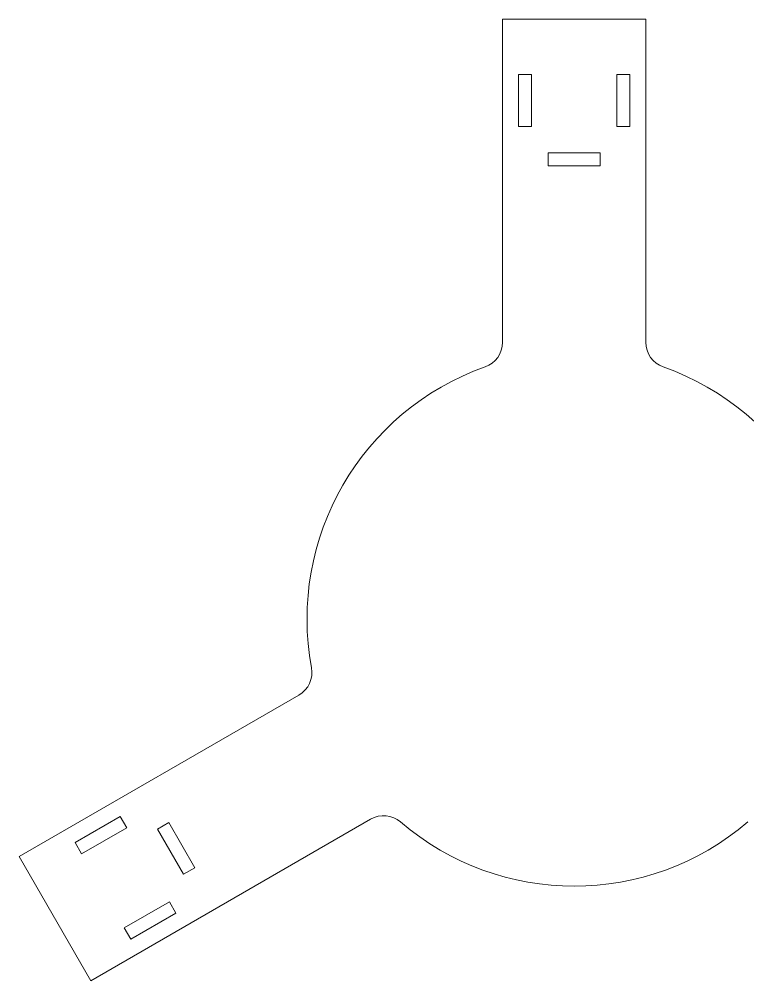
# Model space of a CAD drawing. Header units: inches. Extents: x 0.8 to 31.8, y 0.7 to 19.6.
# Drawn here: x 0.82 to 14.79, y 0.68 to 19.12 of the extents above; entities that cross this region are included whole.
import ezdxf

# ---------------------------------------------------------------- set-up
doc = ezdxf.new("R2010")
doc.units = ezdxf.units.IN
doc.header["$MEASUREMENT"] = 0

msp = doc.modelspace()

# ---------------------------------------------------------------- linework, layer by layer
at = {"color": 7, "linetype": 'Continuous', "lineweight": 15}
for p, q in [((10.089, 19.118), (12.839, 19.118)), ((10.089, 12.921), (10.089, 19.118)), ((12.839, 19.118), (12.839, 12.921)), ((10.394, 17.058), (10.394, 18.058)), ((10.394, 18.058), (10.644, 18.058)), ((10.644, 18.058), (10.644, 17.058)), ((12.284, 18.058), (12.534, 18.058)), ((12.284, 17.058), (12.284, 18.058)), ((12.534, 18.058), (12.534, 17.058)), ((10.644, 17.058), (10.394, 17.058)), ((12.534, 17.058), (12.284, 17.058)), ((10.964, 16.558), (11.964, 16.558)), ((10.964, 16.308), (10.964, 16.558)), ((11.964, 16.558), (11.964, 16.308)), ((11.964, 16.308), (10.964, 16.308)), ((0.817, 3.058), (6.184, 6.157)), ((1.888, 3.329), (2.754, 3.829)), ((7.559, 3.775), (2.192, 0.677)), ((2.754, 3.829), (2.879, 3.613)), ((3.472, 3.586), (3.689, 3.711)), ((3.689, 3.711), (4.189, 2.845)), ((2.879, 3.613), (2.013, 3.113)), ((3.972, 2.72), (3.472, 3.586)), ((2.013, 3.113), (1.888, 3.329)), ((2.192, 0.677), (0.817, 3.058)), ((4.189, 2.845), (3.972, 2.72)), ((2.833, 1.692), (3.699, 2.192)), ((3.699, 2.192), (3.824, 1.976)), ((3.824, 1.976), (2.958, 1.476)), ((2.958, 1.476), (2.833, 1.692))]:
    msp.add_line(p, q, dxfattribs=at)
for centre, radius, start, end in [((9.589, 12.921), 0.5, 289.4712, 0), ((13.339, 12.921), 0.5, 180, 250.5288), ((11.464, 7.618), 5.125, 109.4712, 190.5288), ((11.464, 7.618), 5.125, 349.4712, 70.5288), ((5.934, 6.59), 0.5, 300, 10.5288), ((7.809, 3.342), 0.5, 49.4712, 120), ((11.464, 7.618), 5.125, 229.4712, 310.5288)]:
    msp.add_arc(centre, radius, start, end, dxfattribs=at)

doc.saveas('drawing.dxf')
